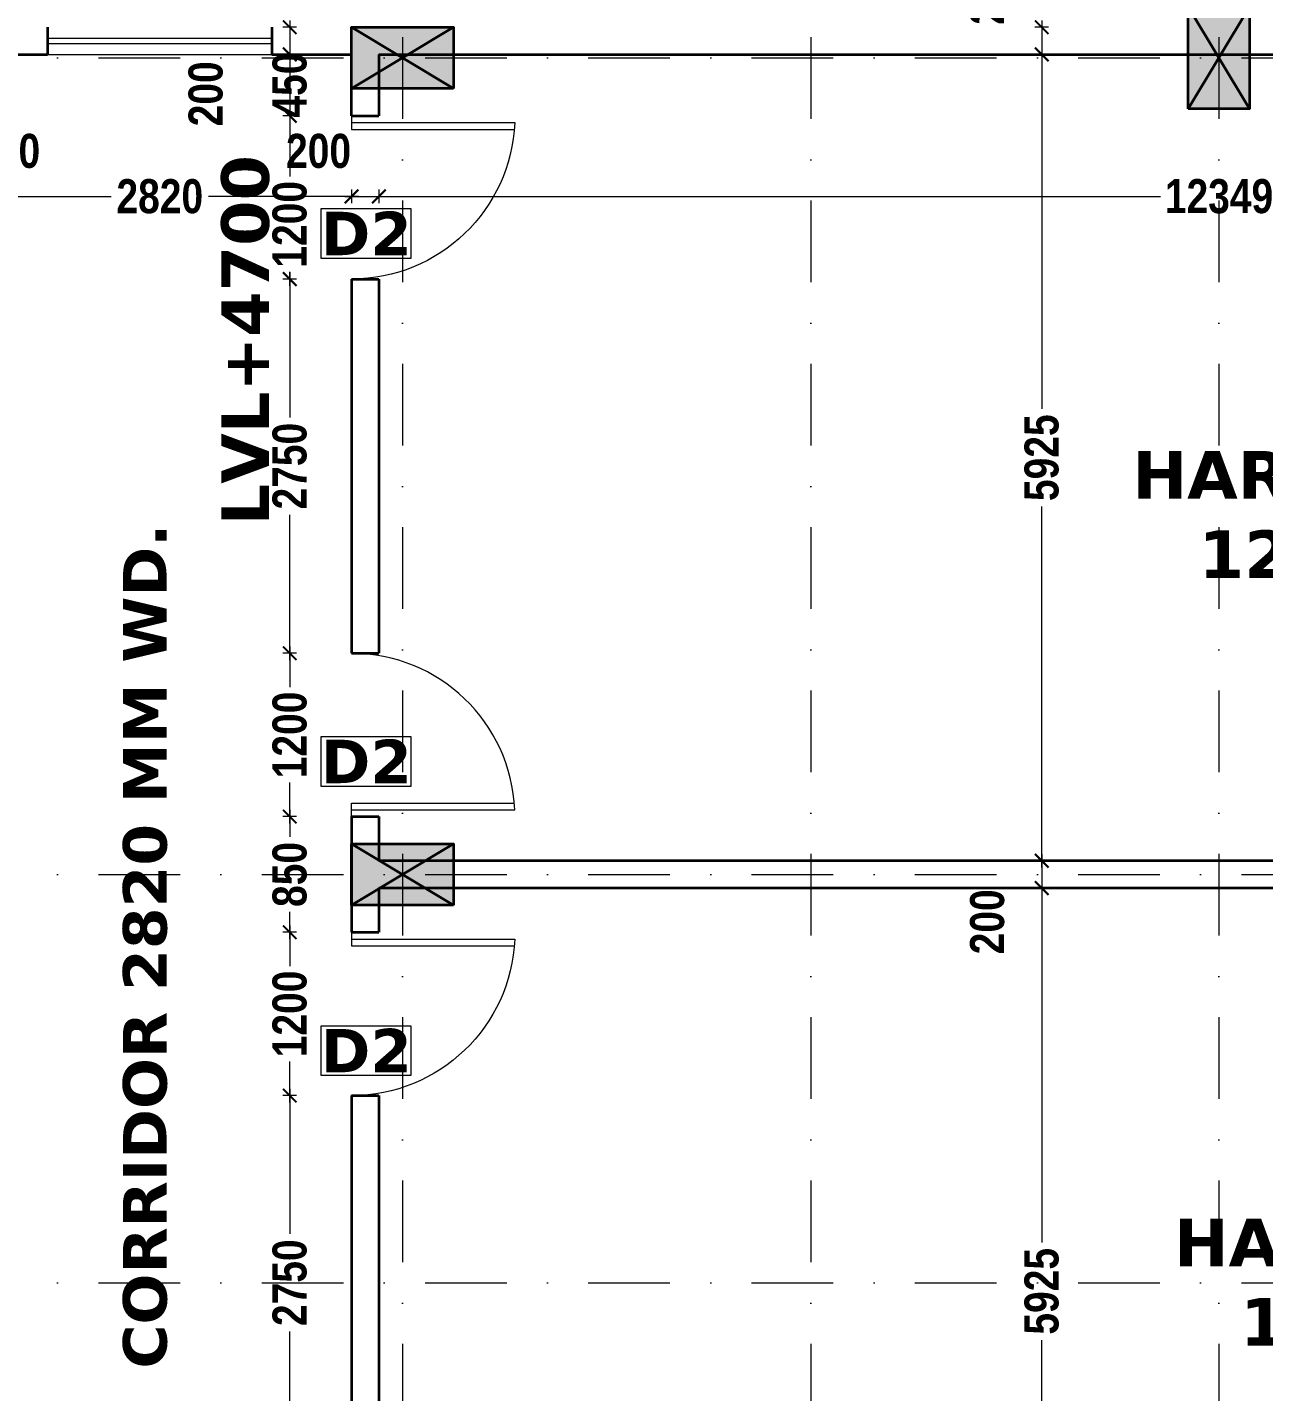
# Model space of a CAD drawing. Header units: millimetres. Extents: x -3092155 to 4513934, y -12317808 to 1850003.
# Drawn here: x -403093 to -394006, y -5673452 to -5663426 of the extents above; entities that cross this region are included whole.
import ezdxf

# ---------------------------------------------------------------- set-up
doc = ezdxf.new("R2010")
doc.units = ezdxf.units.MM
doc.header["$LTSCALE"] = 2
doc.header["$MEASUREMENT"] = 0
doc.header["$PDMODE"] = 34
doc.header["$PDSIZE"] = 500
doc.linetypes.add('DASHDOT', pattern=[1, 0.5, -0.25, 0, -0.25])
for name, color, linetype, lineweight in [('coloumn', 10, 'Continuous', 35), ('D DIM', 250, 'Continuous', 9), ('D2', 10, 'Continuous', 5), ('D3', 10, 'Continuous', 5), ('DOOR', 27, 'Continuous', 5), ('DUCT', 37, 'Continuous', 35), ('glass', 5, 'Continuous', 15), ('GRID', 251, 'DASHDOT', 5), ('SILL', 74, 'Continuous', 9), ('TEXT', 7, 'Continuous', 13), ('WAll', 250, 'Continuous', 35)]:
    doc.layers.add(name, color=color, linetype=linetype, lineweight=lineweight)
doc.styles.add('INNER DIM', font='ARIALNB.TTF', dxfattribs={"height": 250})
doc.styles.add('style2', font='verdana.ttf')
doc.dimstyles.new('INNER DIM', dxfattribs={"dimscale": 0, "dimtxt": 250, "dimasz": 100, "dimexe": 50, "dimexo": 50, "dimgap": 50, "dimtad": 0, "dimdec": 0, "dimzin": 0, "dimdsep": 46, "dimtxsty": 'INNER DIM', "dimblk": 'ARCHTICK', "dimcen": 100, "dimdle": 50, "dimclrd": 256, "dimclre": 256, "dimclrt": 256, "dimadec": 0, "dimazin": 0, "dimtfac": 1, "dimtdec": 0, "dimtix": 1, "dimtmove": 2, "dimatfit": 3, "dimfxl": 50, "dimfxlon": 1, "dimtolj": 1, "dimtzin": 0, "dimlwd": -1, "dimlwe": -1, "dimarcsym": 1})

# ---------------------------------------------------------------- blocks, each defined once
blk = doc.blocks.new('A$C378B1DF0')
at = {"layer": 'DOOR', "ltscale": 0.1}
for p, q in [((1100, 0), (1100, 1196)), ((1150, 0), (1150, 1199)), ((1200, 0), (1100, 0))]:
    blk.add_line(p, q, dxfattribs=at)
blk.add_arc((1200, 0), 1200, 92.388, 180, dxfattribs=at)
blk = doc.blocks.new('_ArchTick')
at = {"color": 0, "linetype": 'ByBlock', "const_width": 0.15}
blk.add_lwpolyline([(-0.5, -0.5), (0.5, 0.5)], dxfattribs=at)
blk = doc.blocks.new('*D182')
at = {"layer": 'D DIM', "ltscale": 100, "transparency": 16777216}
for p, q in [((-403779, -5664669), (-403479, -5664669)), ((-403729, -5664619), (-403729, -5664719)), ((-403529, -5664619), (-403529, -5664719))]:
    blk.add_line(p, q, dxfattribs=at)
at = {"layer": 'Defpoints', "color": 0, "lineweight": 50, "ltscale": 100, "transparency": 16777216}
for p in [(-403729, -5663876), (-403529, -5663876), (-403529, -5664669)]:
    blk.add_point(p, dxfattribs=at)
at = {"layer": 'D DIM', "ltscale": 100, "transparency": 16777216, "xscale": 100, "yscale": 100, "zscale": 100, "rotation": 180}
blk.add_blockref('_ArchTick', (-403729, -5664669), dxfattribs=at)
at = {"layer": 'D DIM', "ltscale": 100, "transparency": 16777216, "xscale": 100, "yscale": 100, "zscale": 100}
blk.add_blockref('_ArchTick', (-403529, -5664669), dxfattribs=at)
at = {"layer": 'D DIM', "ltscale": 100, "transparency": 16777216, "insert": (-403237, -5664336), "char_height": 250, "attachment_point": 5, "style": 'INNER DIM'}
blk.add_mtext('\\A1;200', dxfattribs=at)
blk = doc.blocks.new('*D183')
at = {"layer": 'D DIM', "ltscale": 100, "transparency": 16777216}
for p, q in [((-403579, -5664669), (-402477, -5664669)), ((-403529, -5664619), (-403529, -5664719)), ((-400659, -5664669), (-401761, -5664669)), ((-400709, -5664619), (-400709, -5664719))]:
    blk.add_line(p, q, dxfattribs=at)
at = {"layer": 'Defpoints', "color": 0, "lineweight": 50, "ltscale": 100, "transparency": 16777216}
for p in [(-403529, -5663876), (-400709, -5663876), (-400709, -5664669)]:
    blk.add_point(p, dxfattribs=at)
at = {"layer": 'D DIM', "ltscale": 100, "transparency": 16777216, "xscale": 100, "yscale": 100, "zscale": 100, "rotation": 180}
blk.add_blockref('_ArchTick', (-403529, -5664669), dxfattribs=at)
at = {"layer": 'D DIM', "ltscale": 100, "transparency": 16777216, "xscale": 100, "yscale": 100, "zscale": 100}
blk.add_blockref('_ArchTick', (-400709, -5664669), dxfattribs=at)
at = {"layer": 'D DIM', "ltscale": 100, "transparency": 16777216, "insert": (-402119, -5664669), "char_height": 250, "attachment_point": 5, "style": 'INNER DIM'}
blk.add_mtext('\\A1;2820', dxfattribs=at)
blk = doc.blocks.new('*D184')
at = {"layer": 'D DIM', "ltscale": 100, "transparency": 16777216}
for p, q in [((-400759, -5664669), (-400459, -5664669)), ((-400709, -5664619), (-400709, -5664719)), ((-400509, -5664619), (-400509, -5664719))]:
    blk.add_line(p, q, dxfattribs=at)
at = {"layer": 'Defpoints', "color": 0, "lineweight": 50, "ltscale": 100, "transparency": 16777216}
for p in [(-400709, -5663876), (-400509, -5663876), (-400509, -5664669)]:
    blk.add_point(p, dxfattribs=at)
at = {"layer": 'D DIM', "ltscale": 100, "transparency": 16777216, "xscale": 100, "yscale": 100, "zscale": 100, "rotation": 180}
blk.add_blockref('_ArchTick', (-400709, -5664669), dxfattribs=at)
at = {"layer": 'D DIM', "ltscale": 100, "transparency": 16777216, "xscale": 100, "yscale": 100, "zscale": 100}
blk.add_blockref('_ArchTick', (-400509, -5664669), dxfattribs=at)
at = {"layer": 'D DIM', "ltscale": 100, "transparency": 16777216, "insert": (-400952, -5664336), "char_height": 250, "attachment_point": 5, "style": 'INNER DIM'}
blk.add_mtext('\\A1;200', dxfattribs=at)
blk = doc.blocks.new('*D652')
at = {"layer": 'D DIM', "ltscale": 100, "transparency": 16777216}
for p, q in [((-400559, -5664669), (-394765, -5664669)), ((-400509, -5664619), (-400509, -5664719)), ((-388110, -5664669), (-393904, -5664669)), ((-388160, -5664619), (-388160, -5664719))]:
    blk.add_line(p, q, dxfattribs=at)
at = {"layer": 'Defpoints', "color": 0, "lineweight": 50, "ltscale": 100, "transparency": 16777216}
for p in [(-400509, -5663876), (-388160, -5664126), (-388160, -5664669)]:
    blk.add_point(p, dxfattribs=at)
at = {"layer": 'D DIM', "ltscale": 100, "transparency": 16777216, "xscale": 100, "yscale": 100, "zscale": 100, "rotation": 180}
blk.add_blockref('_ArchTick', (-400509, -5664669), dxfattribs=at)
at = {"layer": 'D DIM', "ltscale": 100, "transparency": 16777216, "xscale": 100, "yscale": 100, "zscale": 100}
blk.add_blockref('_ArchTick', (-388160, -5664669), dxfattribs=at)
at = {"layer": 'D DIM', "ltscale": 100, "transparency": 16777216, "insert": (-394334, -5664669), "char_height": 250, "attachment_point": 5, "style": 'INNER DIM'}
blk.add_mtext('\\A1;12349', dxfattribs=at)
blk = doc.blocks.new('*D730')
at = {"layer": 'D DIM', "ltscale": 100, "transparency": 16777216}
for p, q in [((1049, 411), (-438739, 411)), ((-438689, 361), (-438689, 461)), ((999, 361), (999, 461))]:
    blk.add_line(p, q, dxfattribs=at)
at = {"layer": 'Defpoints', "color": 0, "lineweight": 50, "ltscale": 100, "transparency": 16777216}
for p in [(-438689, 411), (999, 0), (-438689, -5723126)]:
    blk.add_point(p, dxfattribs=at)
at = {"layer": 'D DIM', "ltscale": 100, "transparency": 16777216, "xscale": 100, "yscale": 100, "zscale": 100, "rotation": 180}
blk.add_blockref('_ArchTick', (-438689, 411), dxfattribs=at)
at = {"layer": 'D DIM', "ltscale": 100, "transparency": 16777216, "xscale": 100, "yscale": 100, "zscale": 100}
blk.add_blockref('_ArchTick', (999, 411), dxfattribs=at)
at = {"layer": 'D DIM', "ltscale": 100, "transparency": 16777216, "insert": (1326, 835), "char_height": 250, "attachment_point": 5, "style": 'INNER DIM'}
blk.add_mtext('\\A1;439688', dxfattribs=at)
blk = doc.blocks.new('*D322')
at = {"layer": 'D DIM', "ltscale": 100, "transparency": 16777216}
for p, q in [((-395637, -5663376), (-395637, -5663676)), ((-395587, -5663426), (-395687, -5663426)), ((-395587, -5663626), (-395687, -5663626))]:
    blk.add_line(p, q, dxfattribs=at)
at = {"layer": 'Defpoints', "color": 0, "lineweight": 50, "ltscale": 100, "transparency": 16777216}
for p in [(-395306, -5663426), (-395637, -5663626), (-395306, -5663626)]:
    blk.add_point(p, dxfattribs=at)
at = {"layer": 'D DIM', "ltscale": 100, "transparency": 16777216, "xscale": 100, "yscale": 100, "zscale": 100}
for p, rotation in [((-395637, -5663426), 90), ((-395637, -5663626), 270)]:
    blk.add_blockref('_ArchTick', p, dxfattribs=dict(at, rotation=rotation))
at = {"layer": 'D DIM', "ltscale": 100, "transparency": 16777216, "insert": (-396037, -5663169), "char_height": 250, "attachment_point": 5, "rotation": 90, "style": 'INNER DIM'}
blk.add_mtext('\\A1;200', dxfattribs=at)
blk = doc.blocks.new('*D323')
at = {"layer": 'D DIM', "ltscale": 100, "transparency": 16777216}
for p, q in [((-395637, -5663576), (-395637, -5666231)), ((-395587, -5663626), (-395687, -5663626)), ((-395637, -5669601), (-395637, -5666947)), ((-395587, -5669551), (-395687, -5669551))]:
    blk.add_line(p, q, dxfattribs=at)
at = {"layer": 'Defpoints', "color": 0, "lineweight": 50, "ltscale": 100, "transparency": 16777216}
for p in [(-395306, -5663626), (-395637, -5669551), (-395306, -5669551)]:
    blk.add_point(p, dxfattribs=at)
at = {"layer": 'D DIM', "ltscale": 100, "transparency": 16777216, "xscale": 100, "yscale": 100, "zscale": 100}
for p, rotation in [((-395637, -5663626), 90), ((-395637, -5669551), 270)]:
    blk.add_blockref('_ArchTick', p, dxfattribs=dict(at, rotation=rotation))
at = {"layer": 'D DIM', "ltscale": 100, "transparency": 16777216, "insert": (-395637, -5666589), "char_height": 250, "attachment_point": 5, "rotation": 90, "style": 'INNER DIM'}
blk.add_mtext('\\A1;5925', dxfattribs=at)
blk = doc.blocks.new('*D324')
at = {"layer": 'D DIM', "ltscale": 100, "transparency": 16777216}
for p, q in [((-395637, -5669501), (-395637, -5669801)), ((-395587, -5669551), (-395687, -5669551)), ((-395587, -5669751), (-395687, -5669751))]:
    blk.add_line(p, q, dxfattribs=at)
at = {"layer": 'Defpoints', "color": 0, "lineweight": 50, "ltscale": 100, "transparency": 16777216}
for p in [(-395306, -5669551), (-395637, -5669751), (-395306, -5669751)]:
    blk.add_point(p, dxfattribs=at)
at = {"layer": 'D DIM', "ltscale": 100, "transparency": 16777216, "xscale": 100, "yscale": 100, "zscale": 100}
for p, rotation in [((-395637, -5669551), 90), ((-395637, -5669751), 270)]:
    blk.add_blockref('_ArchTick', p, dxfattribs=dict(at, rotation=rotation))
at = {"layer": 'D DIM', "ltscale": 100, "transparency": 16777216, "insert": (-396037, -5669999), "char_height": 250, "attachment_point": 5, "rotation": 90, "style": 'INNER DIM'}
blk.add_mtext('\\A1;200', dxfattribs=at)
blk = doc.blocks.new('*D325')
at = {"layer": 'D DIM', "ltscale": 100, "transparency": 16777216}
for p, q in [((-395637, -5669701), (-395637, -5672356)), ((-395587, -5669751), (-395687, -5669751)), ((-395637, -5675726), (-395637, -5673072)), ((-395587, -5675676), (-395687, -5675676))]:
    blk.add_line(p, q, dxfattribs=at)
at = {"layer": 'Defpoints', "color": 0, "lineweight": 50, "ltscale": 100, "transparency": 16777216}
for p in [(-395306, -5669751), (-395637, -5675676), (-395306, -5675676)]:
    blk.add_point(p, dxfattribs=at)
at = {"layer": 'D DIM', "ltscale": 100, "transparency": 16777216, "xscale": 100, "yscale": 100, "zscale": 100}
for p, rotation in [((-395637, -5669751), 90), ((-395637, -5675676), 270)]:
    blk.add_blockref('_ArchTick', p, dxfattribs=dict(at, rotation=rotation))
at = {"layer": 'D DIM', "ltscale": 100, "transparency": 16777216, "insert": (-395637, -5672714), "char_height": 250, "attachment_point": 5, "rotation": 90, "style": 'INNER DIM'}
blk.add_mtext('\\A1;5925', dxfattribs=at)
blk = doc.blocks.new('*D341')
at = {"layer": 'D DIM', "ltscale": 100, "transparency": 16777216}
for p, q in [((-401164, -5663376), (-401164, -5663676)), ((-401114, -5663426), (-401214, -5663426)), ((-401164, -5663626), (-401214, -5663626))]:
    blk.add_line(p, q, dxfattribs=at)
at = {"layer": 'Defpoints', "color": 0, "lineweight": 50, "ltscale": 100, "transparency": 16777216}
for p in [(-400709, -5663426), (-401164, -5663626), (-401164, -5663626)]:
    blk.add_point(p, dxfattribs=at)
at = {"layer": 'D DIM', "ltscale": 100, "transparency": 16777216, "xscale": 100, "yscale": 100, "zscale": 100}
for p, rotation in [((-401164, -5663426), 90), ((-401164, -5663626), 270)]:
    blk.add_blockref('_ArchTick', p, dxfattribs=dict(at, rotation=rotation))
at = {"layer": 'D DIM', "ltscale": 100, "transparency": 16777216, "insert": (-401781, -5663915), "char_height": 250, "attachment_point": 5, "rotation": 90, "style": 'INNER DIM'}
blk.add_mtext('\\A1;200', dxfattribs=at)
blk = doc.blocks.new('*D802')
at = {"layer": 'D DIM', "ltscale": 100, "transparency": 16777216}
for p, q in [((-401164, -5663626), (-401214, -5663626)), ((-401164, -5663626), (-401164, -5664076)), ((-401114, -5664076), (-401214, -5664076))]:
    blk.add_line(p, q, dxfattribs=at)
at = {"layer": 'Defpoints', "color": 0, "lineweight": 50, "ltscale": 100, "transparency": 16777216}
for p in [(-401164, -5663626), (-401164, -5664076), (-400709, -5664076)]:
    blk.add_point(p, dxfattribs=at)
at = {"layer": 'D DIM', "ltscale": 100, "transparency": 16777216, "insert": (-401164, -5663851), "char_height": 250, "attachment_point": 5, "rotation": 90, "style": 'INNER DIM'}
blk.add_mtext('\\A1;450', dxfattribs=at)
blk = doc.blocks.new('*D803')
at = {"layer": 'D DIM', "ltscale": 100, "transparency": 16777216}
for p, q in [((-401114, -5664076), (-401214, -5664076)), ((-401164, -5664026), (-401164, -5664523)), ((-401114, -5665276), (-401214, -5665276)), ((-401164, -5665326), (-401164, -5665224))]:
    blk.add_line(p, q, dxfattribs=at)
at = {"layer": 'Defpoints', "color": 0, "lineweight": 50, "ltscale": 100, "transparency": 16777216}
for p in [(-400709, -5664076), (-401164, -5665276), (-400709, -5665276)]:
    blk.add_point(p, dxfattribs=at)
at = {"layer": 'D DIM', "ltscale": 100, "transparency": 16777216, "xscale": 100, "yscale": 100, "zscale": 100}
for p, rotation in [((-401164, -5664076), 90), ((-401164, -5665276), 270)]:
    blk.add_blockref('_ArchTick', p, dxfattribs=dict(at, rotation=rotation))
at = {"layer": 'D DIM', "ltscale": 100, "transparency": 16777216, "insert": (-401164, -5664874), "char_height": 250, "attachment_point": 5, "rotation": 90, "style": 'INNER DIM'}
blk.add_mtext('\\A1;1200', dxfattribs=at)
blk = doc.blocks.new('*D342')
at = {"layer": 'D DIM', "ltscale": 100, "transparency": 16777216}
for p, q in [((-401114, -5665276), (-401214, -5665276)), ((-401164, -5665226), (-401164, -5666293)), ((-401164, -5668076), (-401164, -5667009)), ((-401114, -5668026), (-401214, -5668026))]:
    blk.add_line(p, q, dxfattribs=at)
at = {"layer": 'Defpoints', "color": 0, "lineweight": 50, "ltscale": 100, "transparency": 16777216}
for p in [(-400709, -5665276), (-401164, -5668026), (-400709, -5668026)]:
    blk.add_point(p, dxfattribs=at)
at = {"layer": 'D DIM', "ltscale": 100, "transparency": 16777216, "xscale": 100, "yscale": 100, "zscale": 100}
for p, rotation in [((-401164, -5665276), 90), ((-401164, -5668026), 270)]:
    blk.add_blockref('_ArchTick', p, dxfattribs=dict(at, rotation=rotation))
at = {"layer": 'D DIM', "ltscale": 100, "transparency": 16777216, "insert": (-401164, -5666651), "char_height": 250, "attachment_point": 5, "rotation": 90, "style": 'INNER DIM'}
blk.add_mtext('\\A1;2750', dxfattribs=at)
blk = doc.blocks.new('*D804')
at = {"layer": 'D DIM', "ltscale": 100, "transparency": 16777216}
for p, q in [((-401164, -5667976), (-401164, -5668276)), ((-401114, -5668026), (-401214, -5668026)), ((-401164, -5669276), (-401164, -5668976)), ((-401114, -5669226), (-401214, -5669226))]:
    blk.add_line(p, q, dxfattribs=at)
at = {"layer": 'Defpoints', "color": 0, "lineweight": 50, "ltscale": 100, "transparency": 16777216}
for p in [(-400709, -5668026), (-401164, -5669226), (-400709, -5669226)]:
    blk.add_point(p, dxfattribs=at)
at = {"layer": 'D DIM', "ltscale": 100, "transparency": 16777216, "xscale": 100, "yscale": 100, "zscale": 100}
for p, rotation in [((-401164, -5668026), 90), ((-401164, -5669226), 270)]:
    blk.add_blockref('_ArchTick', p, dxfattribs=dict(at, rotation=rotation))
at = {"layer": 'D DIM', "ltscale": 100, "transparency": 16777216, "insert": (-401164, -5668626), "char_height": 250, "attachment_point": 5, "rotation": 90, "style": 'INNER DIM'}
blk.add_mtext('\\A1;1200', dxfattribs=at)
blk = doc.blocks.new('*D805')
at = {"layer": 'D DIM', "ltscale": 100, "transparency": 16777216}
for p, q in [((-401164, -5669176), (-401164, -5669375)), ((-401114, -5669226), (-401214, -5669226)), ((-401164, -5670126), (-401164, -5669927)), ((-401114, -5670076), (-401214, -5670076))]:
    blk.add_line(p, q, dxfattribs=at)
at = {"layer": 'Defpoints', "color": 0, "lineweight": 50, "ltscale": 100, "transparency": 16777216}
for p in [(-400709, -5669226), (-401164, -5670076), (-400709, -5670076)]:
    blk.add_point(p, dxfattribs=at)
at = {"layer": 'D DIM', "ltscale": 100, "transparency": 16777216, "xscale": 100, "yscale": 100, "zscale": 100}
for p, rotation in [((-401164, -5669226), 90), ((-401164, -5670076), 270)]:
    blk.add_blockref('_ArchTick', p, dxfattribs=dict(at, rotation=rotation))
at = {"layer": 'D DIM', "ltscale": 100, "transparency": 16777216, "insert": (-401164, -5669651), "char_height": 250, "attachment_point": 5, "rotation": 90, "style": 'INNER DIM'}
blk.add_mtext('\\A1;850', dxfattribs=at)
blk = doc.blocks.new('*D343')
at = {"layer": 'D DIM', "ltscale": 100, "transparency": 16777216}
for p, q in [((-401114, -5670076), (-401214, -5670076)), ((-401164, -5670026), (-401164, -5670326)), ((-401164, -5671326), (-401164, -5671026)), ((-401114, -5671276), (-401214, -5671276))]:
    blk.add_line(p, q, dxfattribs=at)
at = {"layer": 'Defpoints', "color": 0, "lineweight": 50, "ltscale": 100, "transparency": 16777216}
for p in [(-400709, -5670076), (-401164, -5671276), (-400709, -5671276)]:
    blk.add_point(p, dxfattribs=at)
at = {"layer": 'D DIM', "ltscale": 100, "transparency": 16777216, "xscale": 100, "yscale": 100, "zscale": 100}
for p, rotation in [((-401164, -5670076), 90), ((-401164, -5671276), 270)]:
    blk.add_blockref('_ArchTick', p, dxfattribs=dict(at, rotation=rotation))
at = {"layer": 'D DIM', "ltscale": 100, "transparency": 16777216, "insert": (-401164, -5670676), "char_height": 250, "attachment_point": 5, "rotation": 90, "style": 'INNER DIM'}
blk.add_mtext('\\A1;1200', dxfattribs=at)
blk = doc.blocks.new('*D344')
at = {"layer": 'D DIM', "ltscale": 100, "transparency": 16777216}
for p, q in [((-401114, -5671276), (-401214, -5671276)), ((-401164, -5671226), (-401164, -5672293)), ((-401164, -5674076), (-401164, -5673009)), ((-401114, -5674026), (-401214, -5674026))]:
    blk.add_line(p, q, dxfattribs=at)
at = {"layer": 'Defpoints', "color": 0, "lineweight": 50, "ltscale": 100, "transparency": 16777216}
for p in [(-400709, -5671276), (-401164, -5674026), (-400709, -5674026)]:
    blk.add_point(p, dxfattribs=at)
at = {"layer": 'D DIM', "ltscale": 100, "transparency": 16777216, "xscale": 100, "yscale": 100, "zscale": 100}
for p, rotation in [((-401164, -5671276), 90), ((-401164, -5674026), 270)]:
    blk.add_blockref('_ArchTick', p, dxfattribs=dict(at, rotation=rotation))
at = {"layer": 'D DIM', "ltscale": 100, "transparency": 16777216, "insert": (-401164, -5672651), "char_height": 250, "attachment_point": 5, "rotation": 90, "style": 'INNER DIM'}
blk.add_mtext('\\A1;2750', dxfattribs=at)
blk = doc.blocks.new('F.F')
at = {"layer": 'coloumn', "ltscale": 100}
for points in [[(-167180, -5817356), (-166730, -5817356), (-166730, -5816606), (-167180, -5816606)], [(-172580, -5817206), (-172580, -5816756), (-173330, -5816756), (-173330, -5817206)], [(-172580, -5823206), (-172580, -5822756), (-173330, -5822756), (-173330, -5823206)]]:
    blk.add_hatch(color=256, dxfattribs=at).paths.add_polyline_path(points)
for p, q in [((-167180, -5817356), (-167180, -5816606)), ((-166730, -5816606), (-166730, -5817356)), ((-173330, -5817206), (-173330, -5816756)), ((-173330, -5816756), (-172580, -5816756)), ((-172580, -5816756), (-172580, -5817206)), ((-172580, -5817206), (-173330, -5817206)), ((-166730, -5817356), (-167180, -5817356)), ((-173330, -5823206), (-173330, -5822756)), ((-173330, -5822756), (-172580, -5822756)), ((-172580, -5822756), (-172580, -5823206)), ((-172580, -5823206), (-173330, -5823206))]:
    blk.add_line(p, q, dxfattribs=at)
for points in [[(-167180, -5817356), (-166730, -5816606), (-166730, -5817356), (-167180, -5816606)], [(-172580, -5817206), (-173330, -5816756), (-172580, -5816756), (-173330, -5817206)], [(-172580, -5823206), (-173330, -5822756), (-172580, -5822756), (-173330, -5823206)]]:
    blk.add_lwpolyline(points, dxfattribs=at)

msp = doc.modelspace()

# ---------------------------------------------------------------- linework, layer by layer
at = {"layer": 'D3', "ltscale": 0.1}
for points in [[(-400934.8, -5665122.1), (-400272.4, -5665122.1), (-400272.4, -5664760.2), (-400934.8, -5664760.2)], [(-400934.8, -5669001.4), (-400272.4, -5669001.4), (-400272.4, -5668639.5), (-400934.8, -5668639.5)], [(-400934.8, -5671126.6), (-400272.4, -5671126.6), (-400272.4, -5670764.7), (-400934.8, -5670764.7)]]:
    msp.add_lwpolyline(points, close=True, dxfattribs=at)
at = {"layer": 'DUCT', "ltscale": 100}
for p, q in [((-402944.9, -5663426.2), (-402944.9, -5663626.2)), ((-401294.9, -5663426.2), (-401294.9, -5663626.2)), ((-403529.3, -5663626.2), (-402944.9, -5663626.2)), ((-401294.9, -5663626.2), (-400709.3, -5663626.2)), ((-400509.3, -5663626.2), (-388159.7, -5663626.2))]:
    msp.add_line(p, q, dxfattribs=at)
at = {"layer": 'glass', "ltscale": 100}
for p, q in [((-402944.9, -5663506.2), (-401294.9, -5663506.2)), ((-402944.9, -5663546.2), (-401294.9, -5663546.2))]:
    msp.add_line(p, q, dxfattribs=at)
at = {"layer": 'GRID', "color": 5, "ltscale": 600}
for p, q in [((-400334.7, -5657499.4), (-400334.7, -5742293.2)), ((-397335.1, -5657499.4), (-397335.1, -5742293.2)), ((-394334.7, -5657499.4), (-394334.7, -5742293.2))]:
    msp.add_line(p, q, dxfattribs=at)
at = {"layer": 'GRID', "color": 6, "ltscale": 600}
for p, q in [((-460174.6, -5663651.2), (-367335.1, -5663651.2)), ((-460174.6, -5669651.2), (-367335.1, -5669651.2)), ((-460174.6, -5672651.2), (-367335.1, -5672651.2))]:
    msp.add_line(p, q, dxfattribs=at)
at = {"layer": 'SILL', "ltscale": 100}
msp.add_line((-402944.9, -5663626.2), (-401294.9, -5663626.2), dxfattribs=at)
at = {"layer": 'WAll', "ltscale": 100}
for p, q in [((-400709.3, -5664076.2), (-400709.3, -5663626.2)), ((-400509.3, -5663626.2), (-400509.3, -5664076.2)), ((-400709.3, -5664076.2), (-400509.3, -5664076.2)), ((-400709.3, -5665276.2), (-400709.3, -5668026.2)), ((-400709.3, -5665276.2), (-400509.3, -5665276.2)), ((-400509.3, -5665276.2), (-400509.3, -5668026.2)), ((-400709.3, -5668026.2), (-400509.3, -5668026.2)), ((-400709.3, -5669226.2), (-400709.3, -5670076.2)), ((-400709.3, -5669226.2), (-400509.3, -5669226.2)), ((-400509.3, -5669226.2), (-400509.3, -5669551.2)), ((-388711.5, -5669551.2), (-400509.3, -5669551.2)), ((-400509.3, -5669751.2), (-400509.3, -5670076.2)), ((-388711.5, -5669751.2), (-400509.3, -5669751.2)), ((-400709.3, -5670076.2), (-400509.3, -5670076.2)), ((-400709.3, -5671276.2), (-400709.3, -5674026.2)), ((-400709.3, -5671276.2), (-400509.3, -5671276.2)), ((-400509.3, -5671276.2), (-400509.3, -5674026.2))]:
    msp.add_line(p, q, dxfattribs=at)

# ---------------------------------------------------------------- block references
at = {"layer": 'coloumn'}
msp.add_blockref('F.F', (-227379.8, 153330), dxfattribs=at)
at = {"layer": 'DOOR', "ltscale": 100, "xscale": -1}
for p, rotation in [((-400709.3, -5665276.2), 270), ((-400709.3, -5671276.2), 269.9999520619439)]:
    msp.add_blockref('A$C378B1DF0', p, dxfattribs=dict(at, rotation=rotation))
at = {"layer": 'DOOR', "ltscale": 100, "rotation": 270}
msp.add_blockref('A$C378B1DF0', (-400709.3, -5668026.2), dxfattribs=at)

# ---------------------------------------------------------------- texts
at = {"layer": 'D2', "ltscale": 0.1, "char_height": 320, "attachment_point": 5, "style": 'style2'}
for insert in [(-400601.1, -5664941.3), (-400601.1, -5668820.6), (-400601.1, -5670945.8)]:
    msp.add_mtext('\\pxt11;{\\fVerdana|b1|i0|c0|p34;D2}', dxfattribs=dict(at, insert=insert))
at = {"layer": 'TEXT', "ltscale": 0.1, "attachment_point": 5, "rotation": 90, "style": 'style2'}
for s, insert, char_height in [('\\pxt11;{\\fVerdana|b1|i0|c0|p34;LVL+4700}', (-401489.2, -5665725.7), 350), ('{\\fVerdana|b1|i0|c0|p34;\\H1.2857x;CORRIDOR 2820 MM WD.\\H0.77778x; }', (-402226, -5670178.8), 250)]:
    msp.add_mtext(s, dxfattribs=dict(at, insert=insert, char_height=char_height))
at = {"layer": 'TEXT', "ltscale": 0.1, "char_height": 350, "attachment_point": 5, "style": 'style2'}
for insert in [(-392794.5, -5667009.6), (-392490.4, -5672651.2)]:
    msp.add_mtext('\\pxt11;{\\fVerdana|b1|i0|c0|p34;HARDWARE LAB\\P12350X5925}', dxfattribs=dict(at, insert=insert))

# ---------------------------------------------------------------- dimensions: what is measured, and where the dimension line sits
at = {"layer": 'D DIM', "ltscale": 100}
for base, p1, p2, picture, middle in [((-438689.1, 410.6), (998.8, 0), (-438689.1, -5723126.2), '*D730', (1326.5, 835.2)), ((-403529.3, -5664669.1), (-403728.9, -5663876.2), (-403529.3, -5663876.2), '*D182', (-403237, -5664335.6)), ((-400508.9, -5664669.1), (-400708.9, -5663876.2), (-400508.9, -5663876.2), '*D184', (-400952, -5664335.6))]:
    dim = msp.add_linear_dim(base=base, p1=p1, p2=p2, dimstyle='INNER DIM', override={"dimscale": 1}, dxfattribs=at)
    dim.commit()
    dim.dimension.update_dxf_attribs({"geometry": picture, "text_midpoint": middle, "dimtype": 160})
for base, p1, p2, picture, middle in [((-395636.9, -5663626.2), (-395306.3, -5663426.2), (-395306.3, -5663626.2), '*D322', (-396037.4, -5663168.8)), ((-401164, -5663626.2), (-400709.3, -5663426.2), (-401164, -5663626.2), '*D341', (-401780.6, -5663915.4)), ((-401164.4, -5665276.2), (-400709.3, -5664076.2), (-400708.9, -5665276.2), '*D803', (-401164.4, -5664873.7)), ((-395636.9, -5669751.2), (-395306.3, -5669551.2), (-395306.3, -5669751.2), '*D324', (-396037.4, -5669999.3))]:
    dim = msp.add_linear_dim(base=base, p1=p1, p2=p2, angle=90, dimstyle='INNER DIM', override={"dimscale": 1}, dxfattribs=at)
    dim.commit()
    dim.dimension.update_dxf_attribs({"geometry": picture, "text_midpoint": middle, "dimtype": 160})
for base, p1, p2, picture, middle in [((-401164, -5664076.2), (-401164, -5663626.2), (-400709.3, -5664076.2), '*D802', (-401164, -5663851.2)), ((-395636.9, -5669551.2), (-395306.3, -5663626.2), (-395306.3, -5669551.2), '*D323', (-395636.9, -5666588.7)), ((-401164, -5668026.2), (-400708.9, -5665276.2), (-400708.9, -5668026.2), '*D342', (-401164, -5666651.2)), ((-401164.4, -5669226.2), (-400708.9, -5668026.2), (-400709.3, -5669226.2), '*D804', (-401164.4, -5668626.2)), ((-401164.4, -5670076.2), (-400709.3, -5669226.2), (-400708.9, -5670076.2), '*D805', (-401164.4, -5669651.2)), ((-395636.9, -5675676.2), (-395306.3, -5669751.2), (-395306.3, -5675676.2), '*D325', (-395636.9, -5672713.7)), ((-401164, -5671276.2), (-400708.9, -5670076.2), (-400708.9, -5671276.2), '*D343', (-401164, -5670676.2)), ((-401164, -5674026.2), (-400708.9, -5671276.2), (-400708.9, -5674026.2), '*D344', (-401164, -5672651.2))]:
    dim = msp.add_linear_dim(base=base, p1=p1, p2=p2, angle=90, dimstyle='INNER DIM', override={"dimscale": 1}, dxfattribs=at)
    dim.commit()
    dim.dimension.update_dxf_attribs({"geometry": picture, "text_midpoint": middle})
for base, p1, p2, picture, middle in [((-400708.9, -5664669.1), (-403529.3, -5663876.2), (-400708.9, -5663876.2), '*D183', (-402119.1, -5664669.1)), ((-388159.7, -5664669.1), (-400508.9, -5663876.2), (-388159.7, -5664126.2), '*D652', (-394334.3, -5664669.1))]:
    dim = msp.add_linear_dim(base=base, p1=p1, p2=p2, dimstyle='INNER DIM', override={"dimscale": 1}, dxfattribs=at)
    dim.commit()
    dim.dimension.update_dxf_attribs({"geometry": picture, "text_midpoint": middle})

doc.saveas('drawing.dxf')
